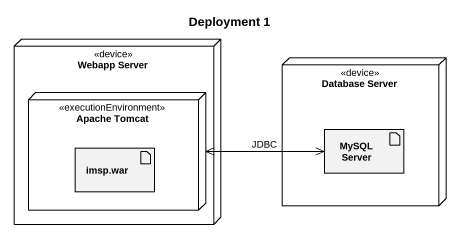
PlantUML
@startuml
title Deployment 1
node "Webapp Server" as Webapp_Server <<device>> {
  node "Apache Tomcat" as Apache_Tomcat <<executionEnvironment>> {
    artifact "imsp.war" as imsp_war
  }
}
node "Database Server" as Database_Server <<device>> {
  artifact "MySQL Server" as MySQL_Server
}
Apache_Tomcat <-right-> MySQL_Server : JDBC
@enduml
